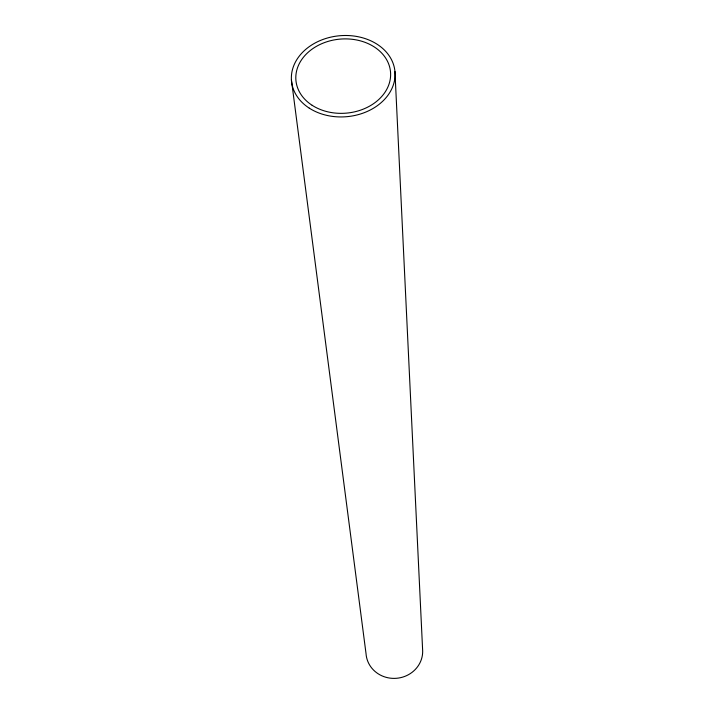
<?xml version="1.0" encoding="UTF-8"?>
<svg xmlns="http://www.w3.org/2000/svg" width="714" height="714" viewBox="0 0 714 714"><rect width="100%" height="100%" fill="white"/><g stroke="black" fill="none" stroke-linecap="round" stroke-linejoin="round"><path stroke-width="1.07" d="M291.41 79.781L366.041 653.712A28.364 26.668 -5.1 0 0 396.368 678.3A28.364 26.668 -5.1 0 0 422.59 649.294L394.949 71.507M309.269 108.144A51.944 40.627 -5.1 0 0 394.146 82.164A51.944 40.627 -5.1 0 0 326.244 38.351A51.944 40.627 -5.1 0 0 309.269 108.144M312.134 105.288A47.49 37.146 -5.1 0 0 389.764 81.601A47.49 37.146 -5.1 0 0 327.744 41.492A47.49 37.146 -5.1 0 0 312.134 105.288"/></g></svg>
